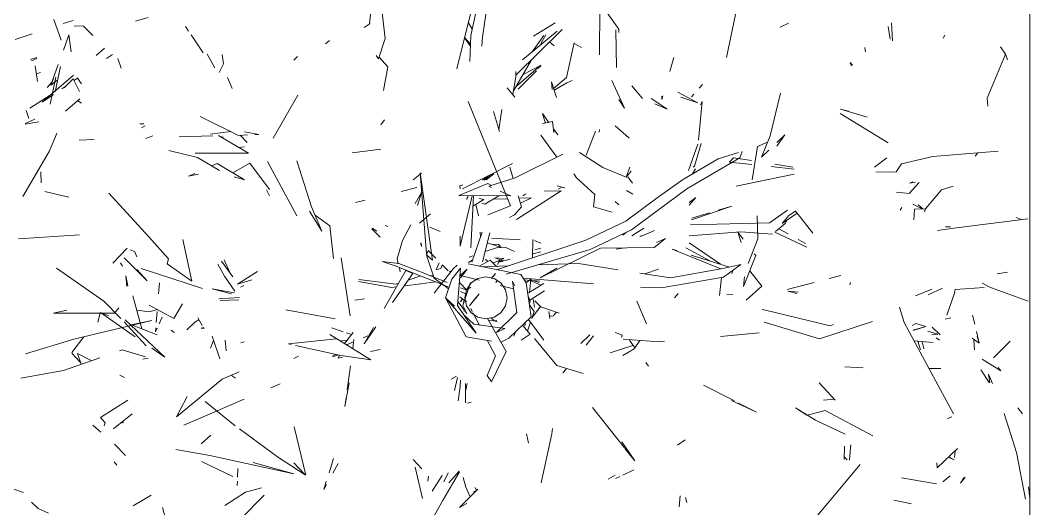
# Model space of a CAD drawing. Header units: millimetres. Extents: x -67152 to -48359, y -6192 to 21191.
# Drawn here: x -65037.5 to -64803.6, y 1510.4 to 1623.6 of the extents above; entities that cross this region are included whole.
import ezdxf

# ---------------------------------------------------------------- set-up
doc = ezdxf.new("R2010")
doc.units = ezdxf.units.MM
for name, color, linetype, lineweight in [('G-IMPT', 8, 'Continuous', 9), ('I-FURN', 30, 'Continuous', 9), ('L-PLNT', 71, 'Continuous', 9)]:
    doc.layers.add(name, color=color, linetype=linetype, lineweight=lineweight)

# ---------------------------------------------------------------- blocks, each defined once
blk = doc.blocks.new('PM_001 - PM_001-3564975-Nivel 1 Oficinas')
at = {"layer": 'I-FURN'}
blk.add_line((1578.57, -1900), (1578.57, 400), dxfattribs=at)
blk = doc.blocks.new('JARDIN VERTICAL_02 - JARDIN VERTICAL_02-3564986-Nivel 1 Oficinas')
at = {"layer": 'G-IMPT'}
for p, q in [((-287.35, 73.01), (-289.42, 89.5)), ((-270.37, 89.58), (-273.51, 80.88)), ((-235.29, 86.87), (-224.48, 88.97)), ((-227.32, 89.7), (-224.71, 89.98)), ((-289.76, 86.83), (-289.23, 87.98)), ((-244.19, 88.28), (-245.61, 87.18)), ((-244.3, 84.04), (-235.29, 86.87)), ((-327.61, 84.36), (-329.29, 83.16)), ((-327.61, 84.36), (-326.23, 84.84)), ((-327.61, 84.36), (-317.37, 80.09)), ((-276.66, 82.4), (-277.05, 84.79)), ((-257.19, 81.59), (-261.06, 85.47)), ((-303.84, 67.5), (-305.07, 82.66)), ((-256.92, 78.93), (-254.18, 83.27)), ((-254.97, 82.64), (-254.18, 83.27)), ((-315.55, 80.22), (-317.37, 80.09)), ((-274.51, 78.98), (-273.51, 80.88)), ((-251.47, 80.53), (-254.4, 78.63)), ((-251.25, 81.31), (-253.38, 80.38)), ((-251.42, 80.71), (-253.38, 80.38)), ((-303.96, 77.29), (-304.68, 77.95)), ((-273.52, 79.38), (-273.02, 72.71)), ((-267.09, 76.73), (-265.02, 77.22)), ((-263.32, 77.62), (-260.63, 78.26)), ((-262.14, 77.8), (-260.63, 78.26)), ((-260.63, 78.26), (-261.73, 76.61)), ((-261.29, 77.02), (-259.02, 77.19)), ((-229.55, 75.02), (-228.17, 73.95)), ((-287.35, 73.01), (-286.73, 68.59)), ((-272.42, 72.51), (-273.02, 72.71)), ((-267.06, 70.75), (-272.43, 72.64)), ((-231.68, 68.49), (-236.18, 73.2)), ((-234.12, 72.57), (-235.66, 72.65)), ((-229.44, 74.76), (-228.17, 73.95)), ((-331.25, 69.91), (-332.01, 70.33)), ((-296.12, 69.53), (-296.99, 72.21)), ((-287.55, 70.41), (-287.57, 71.63)), ((-266.51, 71.68), (-266.13, 70.39)), ((-258.52, 64.58), (-244.26, 72.28)), ((-243.14, 70.9), (-243.5, 71.91)), ((-234.16, 71.4), (-233.55, 72.43)), ((-234.04, 71.39), (-233.69, 72.12)), ((-228.47, 69.83), (-229.89, 71.54)), ((-296.12, 69.53), (-291.73, 65.83)), ((-273.37, 69.74), (-271.83, 66.45)), ((-264.31, 67.33), (-262.51, 69.25)), ((-263.39, 66.36), (-262.72, 68.64)), ((-262.72, 68.64), (-262.54, 67.32)), ((-261.29, 69.02), (-261.8, 68.32)), ((-254.75, 66.61), (-254.75, 69.36)), ((-232.9, 68.47), (-231.68, 68.49)), ((-228.03, 68.36), (-229.39, 60.29)), ((-303.84, 67.5), (-302.19, 60.25)), ((-291.04, 65.56), (-291.73, 65.83)), ((-291.73, 65.83), (-291.64, 63.23)), ((-271.59, 63.48), (-273.11, 67.29)), ((-265.17, 63.57), (-264.5, 65.86)), ((-263.56, 62.94), (-264.5, 65.86)), ((-264.5, 65.86), (-263.61, 62.93)), ((-261.13, 63.16), (-260.78, 67.56)), ((-297.94, 63.5), (-297.7, 62.14)), ((-297.85, 64.31), (-295.3, 62.04)), ((-292.82, 62.85), (-291.7, 65.01)), ((-292.68, 64.12), (-291.71, 65.17)), ((-289.16, 63.09), (-291.64, 63.23)), ((-258.52, 64.58), (-265.38, 60.86)), ((-265.17, 63.57), (-264.73, 62.73)), ((-261.06, 64.07), (-259.09, 64.64)), ((-260.98, 65.06), (-259.31, 65.41)), ((-298.01, 62.86), (-297.7, 62.14)), ((-295.56, 59.06), (-295.3, 62.04)), ((-265.38, 60.86), (-268.95, 59.76)), ((-223.36, 62.56), (-224.25, 58.51)), ((-302.19, 60.25), (-300.33, 59)), ((-300.22, 54.3), (-300.33, 59)), ((-291.43, 59.94), (-292.07, 60.36)), ((-334.85, 57.92), (-330.7, 58.2)), ((-333.98, 57.19), (-331.08, 57.6)), ((-313.81, 46.01), (-307, 57.13)), ((-303.53, 56.86), (-301.4, 53.96)), ((-328.14, 51.9), (-329.11, 51.79)), ((-314.82, 46.1), (-313.01, 52.31)), ((-261.57, 41.22), (-265.6, 53.53)), ((-239.12, 53.64), (-245, 42.56)), ((-254.89, 51.4), (-255.15, 47.1)), ((-220.56, 40.71), (-232.45, 50.71)), ((-325.64, 48.39), (-325.04, 48.89)), ((-324.84, 48.66), (-325.55, 48.32)), ((-314.82, 46.1), (-314.38, 47.95)), ((-274.66, 48.45), (-274.12, 48.28)), ((-242.77, 40.3), (-239.49, 47.19)), ((-236.36, 48.41), (-237.02, 48.49)), ((-236.72, 47.04), (-233.65, 46.94)), ((-233.51, 48.19), (-236.36, 48.41)), ((-234.26, 46.96), (-233.57, 47.65)), ((-276.28, 46.21), (-275.56, 43.47)), ((-264.58, 43.72), (-264.89, 44.48)), ((-247.38, 44.88), (-251.42, 41.2)), ((-247.4, 42.18), (-247.6, 44.68)), ((-264.58, 43.72), (-268.26, 28.71)), ((-243.93, 38.4), (-245, 42.56)), ((-274.65, 39.98), (-273.02, 33.74)), ((-265.44, 28.46), (-261.57, 41.22)), ((-245.6, 35.67), (-242.77, 40.3)), ((-289.62, 36.93), (-286.13, 39.73)), ((-282.83, 38.28), (-286.32, 30.92)), ((-283.7, 38.03), (-284.65, 36.32)), ((-245.6, 35.66), (-243.91, 38.34)), ((-301.51, 30.08), (-300.95, 35.4)), ((-299.75, 35.41), (-296.98, 21.96)), ((-299.75, 35.4), (-298.55, 29.38)), ((-289.62, 36.93), (-291.17, 35.68)), ((-291.17, 35.66), (-290.16, 34.11)), ((-290.73, 36.04), (-288.32, 32.62)), ((-272.45, 36.28), (-272.65, 33.92)), ((-272.65, 33.92), (-272.13, 36.01)), ((-334.74, 34.05), (-333.8, 32.14)), ((-307.12, 31.39), (-308.85, 33.23)), ((-308.85, 33.23), (-306.23, 31.33)), ((-302.07, 30.88), (-301.4, 35.06)), ((-288.5, 29.63), (-291.44, 33.82)), ((-288.32, 32.62), (-290.16, 34.11)), ((-288.31, 33.26), (-289.05, 33.66)), ((-288.31, 33.26), (-286.45, 31.08)), ((-285.95, 33.97), (-287.12, 31.86)), ((-308.64, 29.82), (-318.51, 32.22)), ((-303.74, 27.82), (-308.64, 29.82)), ((-307.15, 29.21), (-306.17, 26.91)), ((-303.74, 27.82), (-305.32, 29.5)), ((-296.98, 21.96), (-298.55, 29.38)), ((-288.5, 29.63), (-288.04, 11.35)), ((-286.39, 23.05), (-285.85, 30.37)), ((-268.26, 28.71), (-268.4, 27.98)), ((-298.42, 25.66), (-306.17, 26.91)), ((-290.13, 26.84), (-284.81, 26.97)), ((-279.08, 24.75), (-284.81, 26.97)), ((-280.89, 26.48), (-281.34, 26.14)), ((-280.89, 26.48), (-273.77, 23.66)), ((-277.39, 25.1), (-273.83, 27.86)), ((-270.53, 24.27), (-273.83, 27.86)), ((-262.18, 18.28), (-263.02, 27.27)), ((-244.58, 26.68), (-247.34, 20.89)), ((-244.58, 26.68), (-246.71, 22.51)), ((-303.59, 21.35), (-302.93, 25.5)), ((-302.53, 20.41), (-301.99, 25.54)), ((-284.7, 23.58), (-286.43, 22.27)), ((-273.77, 23.66), (-275.97, 23.91)), ((-326.81, 19.7), (-340.07, 22.49)), ((-303.55, 22.77), (-305.04, 23.36)), ((-303.33, 17.81), (-304.78, 22.51)), ((-302.53, 20.41), (-303.59, 21.35)), ((-296.37, 10.51), (-303.55, 22.77)), ((-286.39, 23.05), (-285.44, 11.06)), ((-283.92, 23.12), (-286.33, 22.31)), ((-277.9, 18.89), (-278.84, 23.05)), ((-278.84, 23.05), (-276.96, 20.5)), ((-276.78, 20.96), (-277.47, 21.19)), ((-271.81, 19.8), (-271.91, 21.14)), ((-247.2, 21.56), (-250.86, 14.4)), ((-292.38, 20.97), (-289.15, 11.57)), ((-292.38, 20.97), (-291.41, 17.74)), ((-281.02, 11.55), (-278.24, 20.4)), ((-275.76, 6.7), (-277.9, 18.89)), ((-275.87, 19), (-276.96, 20.5)), ((-275.87, 19), (-273.44, 4.58)), ((-298.46, 9.53), (-303.33, 17.81)), ((-283.89, 11.06), (-278.89, 18.33)), ((-282.42, 7.11), (-277.82, 18.4)), ((-271.68, 18.08), (-275.82, 18.54)), ((-319.68, 13.35), (-320.55, 14.11)), ((-307.63, 13.18), (-316.63, 14.04)), ((-315.85, 13.69), (-316.63, 14.04)), ((-290.81, 15.73), (-289.59, 11.66)), ((-282.67, 10.3), (-279.63, 15.99)), ((-318.79, 8.39), (-316.32, 13.07)), ((-317.69, 11.63), (-318.29, 12.15)), ((-316.31, 13.05), (-317.61, 9.1)), ((-306.89, 13.8), (-301.63, 12.31)), ((-306.73, 13.06), (-300.63, 10.91)), ((-301.4, 11.98), (-301.63, 12.31)), ((-299.81, 11.82), (-301.04, 12.49)), ((-293.22, 11.06), (-294.38, 12.6)), ((-294.38, 12.6), (-292.55, 11.06)), ((-294.32, 3.62), (-298.46, 9.53)), ((-296.37, 10.51), (-286.88, -2.3)), ((-236.93, 8.36), (-238.2, 10.12)), ((-223.71, 10.49), (-224.85, 10.2)), ((-326.82, 7.47), (-323.56, 6.55)), ((-282.42, 7.11), (-282.08, 8.16)), ((-271.08, 7.63), (-272.14, 8.52)), ((-222.67, 8.7), (-225.19, 8.97)), ((-317.91, 4.95), (-317.04, 4.71)), ((-317.85, 4.72), (-317.04, 4.71)), ((-317.3, 2.28), (-314.9, 5.91)), ((-316.05, 3.07), (-314.84, 5.92)), ((-283.94, 3.48), (-284.89, 5.57)), ((-282.74, 2.97), (-284.89, 5.57)), ((-276.85, -0.39), (-275.76, 6.7)), ((-261.03, 5.34), (-260.93, 4.13)), ((-288.87, -3.63), (-294.32, 3.62)), ((-285.43, -0.02), (-286.73, 3.02)), ((-282.59, -9.51), (-282.74, 2.97)), ((-277.72, 3.95), (-276.67, 0.77)), ((-273.58, -0.21), (-273.44, 4.58)), ((-260.93, 4.13), (-261.49, -4.23)), ((-320.26, -2.21), (-317.27, 0.22)), ((-287.25, 0.58), (-285.49, -2.22)), ((-265.05, 1.16), (-270.33, -1.07)), ((-256.13, 0.98), (-255.28, 1.61)), ((-297.66, -2.05), (-299.16, -3.15)), ((-295.17, -2.01), (-295.96, -3.44)), ((-286.88, -2.3), (-282.29, -11.88)), ((-285.39, -0.39), (-285.43, -0.02)), ((-261.29, -2.81), (-259.51, -1.5)), ((-259.25, -1.67), (-261.18, -0.39)), ((-258.36, -7.22), (-260.06, -2)), ((-257.74, -4.29), (-259.25, -1.67)), ((-233.33, -1.57), (-237.74, -4.54)), ((-236.19, -3.83), (-233.33, -1.57)), ((-231.21, -1.79), (-230.02, -4.29)), ((-315.05, -3.93), (-321.46, -6.88)), ((-315.05, -3.93), (-317.06, -5.23)), ((-308.77, -3.65), (-310.98, -6.12)), ((-308.77, -3.65), (-308.08, -2.85)), ((-299.05, -3.58), (-301.4, -2.66)), ((-301.3, -8.98), (-299.05, -3.58)), ((-299.05, -3.58), (-300.44, -2.39)), ((-288.87, -3.63), (-284.45, -12.89)), ((-285.65, -4.3), (-286.28, -3.56)), ((-282.66, -3.64), (-282.55, -4.92)), ((-263.07, -6.12), (-262.48, -4.42)), ((-261.91, -4.51), (-262.53, -4.55)), ((-245.67, -11.33), (-236.35, -3.96)), ((-333.41, -5.23), (-338.81, -9.07)), ((-332.57, -5.28), (-333.41, -5.23)), ((-324.51, -5.79), (-333.19, -5.94)), ((-293.46, -6.12), (-292.67, -5.22)), ((-290.96, -6.8), (-292.16, -11.14)), ((-282.55, -4.92), (-282.35, -5.85)), ((-279.03, -14.61), (-277.61, -5.39)), ((-230.03, -6.12), (-229.1, -7.75)), ((-229.69, -4.99), (-229.22, -5.98)), ((-304.78, -14.38), (-301.3, -8.98)), ((-327.41, -9.76), (-338.36, -9.64)), ((-309.5, -9.77), (-310.1, -9.7)), ((-304.19, -12.8), (-309.74, -10.68)), ((-295.03, -10.82), (-298.88, -15.08)), ((-295.03, -10.82), (-292.16, -11.14)), ((-282.59, -9.51), (-275.74, -23.44)), ((-274.34, -11.1), (-275.67, -27.41)), ((-260.17, -12.83), (-262.27, -11.09)), ((-329.15, -13.92), (-330.09, -15.63)), ((-284.45, -12.89), (-277.63, -33.57)), ((-276.61, -31.33), (-282.29, -11.88)), ((-260.55, -14.02), (-262.5, -12)), ((-253.55, -13.51), (-255.39, -19.59)), ((-330.19, -15.61), (-322.17, -17.35)), ((-298.88, -15.08), (-299.81, -15.69)), ((-279.03, -14.61), (-278.73, -24.06)), ((-322.71, -29.09), (-333.3, -18.34)), ((-322.17, -17.35), (-319.65, -20.36)), ((-298.93, -29.24), (-304.37, -18.22)), ((-296.29, -19.27), (-296.79, -18.46)), ((-253.69, -18.21), (-254.6, -17.45)), ((-331.72, -25.02), (-334.81, -20.03)), ((-326.25, -27.58), (-332.92, -19.5)), ((-321.2, -20.88), (-317.55, -19.66)), ((-321.2, -20.88), (-319.37, -20.69)), ((-309.41, -20.32), (-311.94, -20.63)), ((-311.48, -22.94), (-311.94, -20.63)), ((-310.29, -20.42), (-308.87, -19.4)), ((-303.69, -19.61), (-308.79, -23.3)), ((-275.74, -23.44), (-277.98, -19.6)), ((-269.01, -23.28), (-267.56, -19.1)), ((-267.76, -19.68), (-266.97, -20.43)), ((-267.04, -21.36), (-266.79, -20.61)), ((-261.67, -24.75), (-255.39, -19.59)), ((-239.55, -20.76), (-240.84, -20.58)), ((-239.55, -20.76), (-228.22, -23.26)), ((-332.05, -22.14), (-330.04, -23.3)), ((-331.89, -22.63), (-328.14, -25.29)), ((-313.79, -22.95), (-311.77, -21.49)), ((-313.72, -22.96), (-311.62, -22.22)), ((-283.78, -23.3), (-284.36, -24.78)), ((-282.64, -23.3), (-282.23, -24.73)), ((-281.78, -23.3), (-281.34, -25.1)), ((-274.08, -23.3), (-275.12, -25.69)), ((-274.44, -22.6), (-272.26, -26.16)), ((-272.74, -22.44), (-270.58, -25.88)), ((-269.01, -23.28), (-270.41, -24.73)), ((-266.54, -25.31), (-269.13, -23.36)), ((-267.97, -24.21), (-269.13, -23.36)), ((-267.97, -21.49), (-266.3, -21.26)), ((-261.29, -22.63), (-266.11, -26.16)), ((-326.27, -25.47), (-318.91, -29.71)), ((-284.63, -25.15), (-280.37, -25.26)), ((-275.52, -25.55), (-274.66, -26.6)), ((-272.37, -25.98), (-275.43, -25.66)), ((-274.97, -23.53), (-275.22, -25.68)), ((-274.66, -23.68), (-275, -24.73)), ((-266.67, -25.57), (-274.58, -26.69)), ((-270.76, -25.09), (-268.97, -24.81)), ((-269.45, -25.96), (-267.94, -24.85)), ((-266.3, -25.39), (-267.94, -24.85)), ((-266.67, -25.57), (-261.73, -30.72)), ((-263.36, -26.37), (-265.45, -25.68)), ((-292.2, -27.83), (-294.71, -28.56)), ((-292.2, -27.83), (-290.32, -29.44)), ((-276.5, -27.95), (-278.96, -40.16)), ((-274.58, -26.69), (-276.5, -27.95)), ((-275.14, -25.76), (-275.26, -27.13)), ((-270.33, -25.77), (-271.32, -26.19)), ((-270.33, -25.77), (-269.65, -25.99)), ((-264.63, -27.05), (-265.45, -26.85)), ((-264.73, -27.5), (-262.65, -25.79)), ((-264.73, -27.5), (-264.61, -27.59)), ((-261.29, -27.89), (-262.65, -25.79)), ((-237.44, -26.21), (-239.57, -26.63)), ((-323.56, -29.09), (-322.71, -29.09)), ((-318.25, -29.83), (-322.79, -29)), ((-317.64, -29.32), (-319.76, -31.1)), ((-292.45, -30.35), (-316.63, -40.16)), ((-302.26, -29.92), (-296.38, -41.45)), ((-298.77, -29.73), (-301.4, -30.5)), ((-296.95, -35.35), (-298.93, -29.24)), ((-295.81, -32.77), (-294.71, -30.27)), ((-294.71, -30.27), (-294.71, -30.28)), ((-292.45, -30.35), (-290.33, -35.58)), ((-290.32, -29.44), (-289.7, -30.56)), ((-284.56, -28.07), (-284.96, -34.75)), ((-282.77, -31.39), (-281.81, -29.4)), ((-274.95, -29.9), (-267.67, -28.85)), ((-274.95, -29.9), (-273.92, -29.35)), ((-273.16, -29.64), (-273.95, -32.76)), ((-263.09, -33.58), (-267.67, -28.85)), ((-262.96, -29.28), (-262.25, -29.59)), ((-310.08, -33.02), (-314.77, -32.33)), ((-294.71, -30.45), (-294.85, -42.3)), ((-282.75, -32.49), (-283.88, -35.7)), ((-283.01, -32.67), (-283.47, -33.15)), ((-282.77, -31.39), (-282.73, -33.6)), ((-280.25, -31.89), (-280.35, -33.98)), ((-279.68, -31.95), (-280.35, -33.98)), ((-279.17, -34.43), (-280.21, -31.89)), ((-280.04, -30.45), (-279.41, -33.04)), ((-279.63, -32.14), (-279.61, -33.32)), ((-278.51, -30.88), (-278.32, -37)), ((-275.62, -34.16), (-274.56, -32.58)), ((-274.56, -32.58), (-272.98, -31.52)), ((-272.98, -31.52), (-271.11, -31.14)), ((-271.11, -31.14), (-269.24, -31.52)), ((-269.24, -31.52), (-267.65, -32.58)), ((-267.65, -32.58), (-266.59, -34.16)), ((-266.3, -35.66), (-258.7, -31.32)), ((-264.99, -38.85), (-263.99, -31.65)), ((-263.09, -33.58), (-263.99, -31.65)), ((-260.85, -32.55), (-261.73, -30.72)), ((-258.7, -31.32), (-251.62, -34.73)), ((-309.63, -32.89), (-314.32, -34.25)), ((-299.86, -34.21), (-299.38, -35.56)), ((-299.86, -34.21), (-298.4, -36.42)), ((-299.86, -34.21), (-298.45, -36.02)), ((-297.16, -34.75), (-297.64, -35.62)), ((-296.95, -35.35), (-296.68, -34.75)), ((-292.78, -36.27), (-294.71, -33.05)), ((-283.56, -34.75), (-283.47, -33.15)), ((-281.83, -36.18), (-282.73, -33.6)), ((-278.43, -33.68), (-279.82, -35.07)), ((-279.82, -35.07), (-278.44, -37.58)), ((-279.41, -33.04), (-278.86, -33.32)), ((-278.26, -33.32), (-278.69, -33.89)), ((-275.67, -34.75), (-276.76, -33.8)), ((-275.59, -34.75), (-276.76, -33.8)), ((-276, -36.03), (-275.62, -34.16)), ((-274.66, -33.74), (-275.23, -33.36)), ((-266.59, -34.16), (-266.22, -36.03)), ((-266.4, -34.75), (-265.77, -34.1)), ((-265.81, -35.38), (-265.84, -33.49)), ((-265.77, -34.1), (-265.56, -33.43)), ((-262.1, -40.59), (-261.05, -34.75)), ((-261.29, -35.73), (-257.67, -33.85)), ((-257.67, -33.85), (-253.09, -35.75)), ((-251.62, -34.73), (-253.09, -35.75)), ((-331.54, -36.85), (-337.85, -35.88)), ((-329.41, -37), (-331.54, -36.85)), ((-298.35, -36.82), (-299.57, -35.18)), ((-294.85, -42.3), (-297.64, -35.62)), ((-293.91, -36.51), (-294.1, -37.61)), ((-293.91, -36.51), (-292.32, -39.05)), ((-292.78, -36.27), (-293.04, -36.98)), ((-286.36, -36.94), (-279.39, -39.33)), ((-286.36, -37.41), (-285.24, -37.32)), ((-286.2, -35.11), (-279.48, -36.82)), ((-279.93, -35.99), (-279.94, -36.18)), ((-279.67, -35.7), (-279.93, -35.99)), ((-276, -36.03), (-275.62, -37.9)), ((-266.22, -36.03), (-266.59, -37.9)), ((-331.92, -39.57), (-340.05, -37.78)), ((-324.21, -42.75), (-338.15, -39.33)), ((-333.34, -39.26), (-334.83, -40.04)), ((-331.92, -39.57), (-325.87, -39.8)), ((-329.89, -39.65), (-331.46, -40.97)), ((-329.49, -39.66), (-331.37, -40.99)), ((-294.71, -38.92), (-282.68, -39.56)), ((-283.1, -41.99), (-294.71, -39.25)), ((-290.15, -37.78), (-292.75, -38.35)), ((-280.51, -39.91), (-280.82, -39.04)), ((-279.27, -40.11), (-279.88, -39.04)), ((-275.19, -37.61), (-276.3, -41.94)), ((-274.56, -39.49), (-275.62, -37.9)), ((-274.64, -39.58), (-269.31, -41.38)), ((-272.98, -40.55), (-274.56, -39.49)), ((-273.58, -39.55), (-272.95, -40.47)), ((-269.25, -39.87), (-272.04, -37.61)), ((-269.25, -39.87), (-271.32, -38.24)), ((-262.94, -38.29), (-271.1, -45.37)), ((-262.94, -38.29), (-269.35, -42.62)), ((-267.65, -39.49), (-269.24, -40.55)), ((-268.61, -39.54), (-267.97, -39.21)), ((-267.66, -39.04), (-264.91, -37.61)), ((-266.59, -37.9), (-267.65, -39.49)), ((-267.09, -41.1), (-264.99, -38.85)), ((-246.67, -40.33), (-246.94, -39.43)), ((-227.21, -40.66), (-225.02, -39.66)), ((-227.15, -38.53), (-226.46, -38.23)), ((-226.8, -37.89), (-222.5, -42.15)), ((-226.5, -37.98), (-226.14, -38.88)), ((-297.31, -41.38), (-297.05, -42.1)), ((-296.37, -42.01), (-297.05, -42.1)), ((-294.71, -40.16), (-293.86, -40.47)), ((-294.71, -40.19), (-294.06, -40.47)), ((-283.1, -41.99), (-285.4, -42.04)), ((-269.35, -42.62), (-277.97, -41.95)), ((-277.97, -41.95), (-275.43, -43.97)), ((-276.33, -41.91), (-277.72, -40.35)), ((-275.75, -41.91), (-277.72, -40.35)), ((-276.3, -41.94), (-276.33, -41.91)), ((-272.91, -40.47), (-274.66, -42.17)), ((-273.35, -41.67), (-273.44, -41.91)), ((-273.35, -41.67), (-272.92, -40.47)), ((-271.11, -40.92), (-272.98, -40.55)), ((-272.14, -40.9), (-272.54, -41.91)), ((-272.14, -40.9), (-271.97, -40.47)), ((-271.32, -42.11), (-270.48, -40.97)), ((-269.24, -40.55), (-271.11, -40.92)), ((-262.1, -40.59), (-271.1, -45.37)), ((-270.93, -41.58), (-270.16, -41.91)), ((-270.87, -41.5), (-270.16, -41.91)), ((-270.56, -41.07), (-269.31, -41.38)), ((-270.56, -41.07), (-269.31, -41.38)), ((-270.48, -40.97), (-270.28, -40.47)), ((-270.27, -42.55), (-268.3, -41.09)), ((-269.31, -41.38), (-267.51, -40.47)), ((-267.97, -41.11), (-268.69, -41.07)), ((-267.97, -40.85), (-267.47, -40.47)), ((-250.58, -42.03), (-252.03, -41.95)), ((-251.26, -40.41), (-249.46, -40.79)), ((-246.79, -40.79), (-251.26, -40.79)), ((-247.27, -42.5), (-250.58, -42.03)), ((-229.46, -41.29), (-227.21, -40.66)), ((-223.47, -40.47), (-222.5, -42.15)), ((-277.93, -43.55), (-278.67, -42.69)), ((-273.91, -46.7), (-277.93, -43.55)), ((-277.48, -43.9), (-277.11, -44.56)), ((-271.1, -45.37), (-275.43, -43.97)), ((-271.1, -45.37), (-269.19, -43.34)), ((-269.65, -42.53), (-270.26, -42.55)), ((-252.93, -42.88), (-252.29, -44.08)), ((-249.65, -43.34), (-252.67, -42.59)), ((-228.25, -44.63), (-230.9, -42.27)), ((-224.29, -45.93), (-230.75, -42.14)), ((-287.46, -49.07), (-286.5, -46.66)), ((-277.33, -44.77), (-278.76, -46.16)), ((-278.65, -46.2), (-277.88, -46.49)), ((-277.88, -46.49), (-277.63, -47.6)), ((-274.66, -45.01), (-276.71, -50.23)), ((-273.68, -44.77), (-276.16, -51.02)), ((-275.69, -48.07), (-273.27, -44.77)), ((-273.91, -46.7), (-272.16, -48.04)), ((-228.43, -45.77), (-230.55, -44.81)), ((-226.33, -48.48), (-229.91, -46.2)), ((-224.29, -45.93), (-214.91, -51.26)), ((-279.81, -48.44), (-300.06, -51.24)), ((-288.4, -51.43), (-290.55, -48.92)), ((-281.34, -48.67), (-282.11, -49.42)), ((-280.27, -47.63), (-281.32, -48.65)), ((-279.81, -48.44), (-281.03, -49.77)), ((-275.69, -48.07), (-280.99, -49.79)), ((-279.23, -46.91), (-277.63, -47.6)), ((-276.26, -48.19), (-276.24, -49.03)), ((-274.35, -51.1), (-274.83, -47.68)), ((-281.34, -49.79), (-300.07, -51.29)), ((-282.11, -49.42), (-280.99, -49.79)), ((-276.71, -50.23), (-279.04, -56.19)), ((-276.16, -51.02), (-278.54, -57.05)), ((-276.18, -51.12), (-275.24, -54.02)), ((-274.35, -51.1), (-273.88, -54.79)), ((-233.63, -52.9), (-231.46, -50.9)), ((-224.58, -50.75), (-231.89, -52.46)), ((-228.62, -49.5), (-229.77, -49.34)), ((-296.64, -52.07), (-295.77, -55.66)), ((-276.74, -52.98), (-277.45, -54.57)), ((-270, -57.66), (-276.74, -52.98)), ((-268.66, -59.59), (-277.45, -54.57)), ((-279.04, -56.19), (-279.52, -60.11)), ((-278.54, -57.05), (-279.52, -60.11)), ((-274.3, -56.93), (-275.35, -65.5)), ((-273.49, -57.84), (-274.89, -65.58)), ((-274.52, -56.24), (-274.3, -56.93)), ((-273.63, -56.75), (-273.49, -57.84)), ((-331.22, -59.36), (-341.89, -60.61)), ((-326.46, -60.9), (-331.22, -59.36)), ((-324.66, -58.74), (-326.92, -60.75)), ((-324.66, -58.74), (-319.17, -59.76)), ((-311.21, -60.37), (-312.38, -59.55)), ((-304.71, -67), (-305.55, -60.42)), ((-287.89, -59.39), (-287.61, -58.8)), ((-285.17, -60.53), (-287.13, -62.49)), ((-258.68, -62.76), (-259.14, -60.53)), ((-326.46, -60.9), (-327.26, -61.5)), ((-286.59, -61.34), (-287.23, -62.41)), ((-260.43, -64.28), (-264.37, -61.55)), ((-260.43, -64.28), (-264.24, -62.11)), ((-262.63, -72.17), (-256.75, -62.68)), ((-257.73, -69.66), (-256.75, -62.68)), ((-293.74, -63.99), (-293.19, -66.24)), ((-270.91, -64.19), (-270.56, -66.39)), ((-262.32, -63.38), (-261.87, -64.46)), ((-266.97, -67.49), (-280.35, -69.56)), ((-260.54, -68.8), (-263.08, -66.79)), ((-262.98, -68.38), (-262.66, -67.41)), ((-261.43, -66.62), (-259.36, -66.9)), ((-260.94, -66.69), (-260.25, -68.33)), ((-255.31, -67.45), (-249.8, -68.19)), ((-245.96, -68.7), (-251.4, -67.7)), ((-264.14, -71.85), (-263.22, -69.11)), ((-261.21, -68.41), (-261.12, -69.55)), ((-260.06, -80.18), (-257.73, -69.66)), ((-257.13, -70.27), (-257.81, -69.99)), ((-257.13, -70.27), (-257.33, -69.27)), ((-247.92, -68.44), (-245.96, -68.7)), ((-290.3, -75.64), (-287.76, -72.22)), ((-280.24, -71.33), (-287.76, -72.22)), ((-268.33, -82.4), (-266.25, -70.96)), ((-260.41, -81.77), (-261.62, -70.65)), ((-257.7, -71.48), (-257.98, -70.79)), ((-257.45, -71.61), (-257.86, -70.21)), ((-230.53, -72.39), (-233.85, -71.33)), ((-230.46, -71.51), (-232.68, -70.27)), ((-292.18, -76.45), (-286.58, -74.05)), ((-291.22, -76.88), (-286.58, -74.05)), ((-226.65, -73.63), (-228.55, -73.02)), ((-226.65, -73.63), (-227.86, -72.96)), ((-292.18, -76.45), (-302.86, -79.84)), ((-257.08, -80.56), (-257.58, -79.5)), ((-229.98, -77.76), (-241.23, -80.45)), ((-234.29, -84.37), (-230.1, -77.9)), ((-232.88, -80.56), (-230.1, -77.9)), ((-308.08, -85.34), (-318.1, -79.66)), ((-302.69, -86.62), (-290.15, -79.87)), ((-260.41, -81.77), (-260.28, -81.15)), ((-230.33, -80.56), (-234.53, -100.01)), ((-230.33, -80.56), (-232.91, -89.95)), ((-250.26, -85.86), (-251.18, -83.69)), ((-296.21, -86.22), (-302.29, -90.75)), ((-294.71, -86.15), (-296.1, -86.88)), ((-234.29, -84.37), (-240.74, -93.1)), ((-308.98, -88.65), (-309.55, -91.98)), ((-308.98, -88.65), (-308.93, -89.58)), ((-226.03, -91.74), (-227.09, -88.01)), ((-219.84, -92.94), (-225.34, -87.41)), ((-308.72, -98.01), (-304.65, -91.05)), ((-304.66, -103.4), (-304.65, -91.05)), ((-300.08, -94.66), (-302.29, -90.75)), ((-274.28, -93.58), (-277.21, -88.94)), ((-275.25, -90.26), (-274.28, -93.58)), ((-313.12, -102.24), (-308.76, -93.36)), ((-308.85, -91.32), (-308.76, -93.36)), ((-305.94, -93.26), (-306.13, -92.01)), ((-302.22, -98.28), (-298.48, -91.97)), ((-298.48, -91.97), (-299.18, -94.4)), ((-273.58, -92.91), (-273.98, -92.15)), ((-271.15, -93.16), (-270.9, -97.9)), ((-270.68, -93.32), (-270.47, -97.64)), ((-260.89, -92.08), (-260.67, -92.81)), ((-253.98, -93.2), (-252.22, -97.14)), ((-246.41, -94.89), (-247.61, -92.06)), ((-229.58, -93.6), (-231.59, -93.54)), ((-222.96, -96.52), (-226.03, -91.74)), ((-319.63, -94.83), (-322.15, -95.9)), ((-309.02, -99.91), (-309.63, -95.14)), ((-279.9, -96.67), (-276.94, -95.37)), ((-279.63, -97.3), (-275.98, -94.67)), ((-276.11, -96.65), (-272.68, -94.19)), ((-272.29, -94.26), (-273.2, -99.47)), ((-273.2, -99.47), (-272, -95.01)), ((-253.09, -95.01), (-252.48, -94.09)), ((-241.48, -94.11), (-247.06, -101.09)), ((-246.41, -94.89), (-241.6, -106.04)), ((-229.72, -94.7), (-233.14, -101.97)), ((-227.64, -93.67), (-228.58, -93.64)), ((-327.51, -97.17), (-325.35, -96.88)), ((-325.35, -96.88), (-323.31, -97.85)), ((-308.49, -97.62), (-308.37, -96.91)), ((-300.62, -97.75), (-303.61, -102.85)), ((-276.11, -96.65), (-278.91, -98.13)), ((-262.22, -99.51), (-256.97, -97.66)), ((-258.83, -96.22), (-261.29, -96.47)), ((-252.22, -97.14), (-243.54, -107.77)), ((-327.58, -100.65), (-324.45, -98.87)), ((-308.4, -107.13), (-308.67, -99.31)), ((-302.22, -98.28), (-301.67, -99.54)), ((-259.41, -99.85), (-261.29, -99.19)), ((-239.31, -99.75), (-237.27, -102.01)), ((-234.53, -100.01), (-235.94, -107.87)), ((-332.07, -104.37), (-327.85, -101.56)), ((-303.61, -102.85), (-305.25, -109.51)), ((-299.74, -102.64), (-299.33, -104.93)), ((-273.26, -101.75), (-277.88, -115.94)), ((-266.47, -102.82), (-264.72, -101.8)), ((-265.45, -103.47), (-265.98, -102.53)), ((-264.07, -102.05), (-264.24, -101.39)), ((-263.98, -102), (-264.1, -101.28)), ((-333.99, -105.65), (-332.89, -104.92)), ((-299.96, -103.47), (-299.33, -104.93)), ((-274.94, -104.2), (-284.61, -106.28)), ((-274.94, -104.2), (-278.97, -109.86)), ((-265.45, -103.47), (-263.71, -105.32)), ((-243.54, -107.77), (-248.21, -105.26)), ((-269.72, -106.36), (-266.28, -108.38)), ((-280.14, -109.57), (-285.28, -114.11)), ((-280.14, -109.57), (-278.97, -109.86)), ((-269.43, -114.06), (-266.28, -108.38)), ((-263.06, -108.24), (-263.6, -108.98)), ((-272.06, -111.9), (-274.62, -111.7)), ((-267.88, -114.08), (-268.37, -112.16)), ((-265.4, -112.43), (-267.97, -112.22)), ((-265.1, -111.72), (-266.61, -111.02)), ((-257.34, -110.43), (-266.02, -119.64)), ((-262.5, -112.23), (-265, -118.56)), ((-263.22, -112.6), (-264.09, -112.19)), ((-257.34, -110.43), (-259.43, -113.46)), ((-219.07, -110.03), (-222.55, -111.01)), ((-308.02, -114.92), (-308.65, -113.19)), ((-285.28, -114.11), (-295.34, -123.45)), ((-277.68, -116.9), (-275.07, -114.52)), ((-267.88, -114.08), (-268.25, -116.94)), ((-265.82, -113.45), (-264.95, -117.9)), ((-265.82, -113.45), (-261.54, -131.49)), ((-263.22, -112.6), (-264.14, -112.53)), ((-256.86, -115.56), (-257.13, -114.3)), ((-225.36, -113.61), (-222.93, -117.74)), ((-311.42, -116.26), (-311.41, -115.32)), ((-310.49, -115.84), (-310.98, -114.99)), ((-280.58, -116.89), (-281.75, -117.4)), ((-275.46, -114.92), (-280.34, -119.83)), ((-271.6, -117.83), (-263.9, -115.78)), ((-265.53, -119.85), (-259.99, -114.75)), ((-259.04, -120.36), (-257.43, -114.92)), ((-279.17, -122.5), (-282.6, -119.14)), ((-282.2, -118.41), (-281.75, -117.4)), ((-276.23, -119.48), (-273.85, -119.02)), ((-273.75, -119.28), (-276.23, -119.48)), ((-262.08, -117.28), (-267.7, -125.38)), ((-247.4, -119.04), (-243.36, -125.34)), ((-240.75, -122.33), (-244.25, -117.97)), ((-326.59, -121.31), (-324.36, -120.58)), ((-279.21, -120.69), (-278.46, -120.24)), ((-266.31, -120.63), (-270.31, -124.6)), ((-268.78, -121.1), (-267.58, -122.12)), ((-258.82, -120.98), (-259.04, -120.36)), ((-252.62, -119.82), (-253.15, -120.85)), ((-242.23, -119.95), (-242.07, -120.69)), ((-234.58, -119.52), (-237.17, -122.09)), ((-232.33, -121.56), (-233.06, -122.21)), ((-327.52, -122.56), (-326.57, -123.95)), ((-266.92, -123.41), (-267.7, -125.38)), ((-267.57, -124.93), (-267.58, -122.12)), ((-327.28, -126.37), (-328.96, -124.42)), ((-270.31, -124.6), (-277.97, -135.56)), ((-267.54, -136.24), (-267.57, -125.27)), ((-265.45, -125.94), (-267.57, -125.45)), ((-254.28, -133.95), (-257.23, -125.52)), ((-242.1, -124.3), (-243.38, -125.36)), ((-242.1, -124.3), (-241.44, -124.46)), ((-240, -125.28), (-241.63, -127.14)), ((-334.04, -129.29), (-331.94, -127.13)), ((-307.64, -130.29), (-307.78, -126.8)), ((-256.55, -127.48), (-258.17, -130.65)), ((-334.18, -131.46), (-334.04, -129.29)), ((-322.13, -130.51), (-321.46, -131.5)), ((-322.04, -130.65), (-320.69, -129.75)), ((-321.9, -131.71), (-318.94, -130.24)), ((-314.36, -133.49), (-317.19, -130.1)), ((-316.25, -129.77), (-316.75, -130.63)), ((-285.74, -130.2), (-284.77, -144.36)), ((-262.09, -129.18), (-258.41, -132.02)), ((-256.09, -129.96), (-258.31, -131.96)), ((-258.17, -130.65), (-255.72, -129.84)), ((-334.65, -134), (-335.42, -131.67)), ((-332.07, -132.66), (-328.15, -132.12)), ((-328.5, -133.94), (-332.07, -132.66)), ((-316.48, -138.85), (-322.75, -131.61)), ((-321.9, -131.71), (-319.81, -133.74)), ((-294.42, -132.69), (-295.78, -138.25)), ((-267.54, -136.24), (-268.28, -133.18)), ((-261.54, -131.49), (-258.13, -142.72)), ((-335.65, -136.18), (-330.84, -134.46)), ((-320.41, -136.85), (-325.19, -135.13)), ((-318.87, -135.86), (-324.7, -134.61)), ((-322.25, -135.68), (-316, -136.99)), ((-320.41, -136.85), (-321.45, -135.47)), ((-320.2, -133.36), (-319.56, -134.31)), ((-309.24, -135.45), (-307.73, -136.12)), ((-254.28, -133.95), (-252.51, -143.77)), ((-321.83, -136.26), (-320.41, -136.85)), ((-321.18, -136.57), (-319.82, -137.71)), ((-318.26, -136.22), (-316.48, -138.85)), ((-318.25, -136.81), (-315.04, -141.71)), ((-307.73, -136.12), (-305.03, -137.23)), ((-305.03, -137.23), (-294.6, -143.32)), ((-222.3, -139.76), (-221.17, -137.36)), ((-326.8, -140.11), (-326.32, -141.58)), ((-326.54, -140.06), (-326.02, -141.35)), ((-321.26, -139.97), (-324.88, -140.47)), ((-323.06, -140.22), (-323.3, -139.21)), ((-311.92, -139.64), (-311.39, -142.78)), ((-300.34, -139.15), (-297.77, -139.08)), ((-222.3, -139.76), (-223.72, -141.31)), ((-330.96, -145.14), (-332.27, -141.2)), ((-314.5, -142.6), (-312.66, -141.96)), ((-312.49, -140.55), (-311.52, -142.83)), ((-225.99, -143.19), (-230.63, -156.67))]:
    blk.add_line(p, q, dxfattribs=at)
blk = doc.blocks.new('JARDIN VERTICAL_02 - JARDIN VERTICAL_02-V27-Nivel 1 Oficinas')
at = {"layer": 'G-IMPT'}
for p, q in [((529.08, -17.26), (528.54, -16.02)), ((530.74, -20.23), (529.08, -17.26)), ((552.96, -19.51), (553.39, -17.73)), ((554.17, -22.44), (554.11, -18.6)), ((554.11, -18.6), (560.74, -28.95)), ((520.47, -20.25), (519.6, -21.28)), ((524.97, -23.3), (525.04, -23.39)), ((529.8, -28.94), (525.04, -23.39)), ((525.04, -23.39), (527.1, -27.41)), ((525.12, -23.3), (525.74, -24)), ((530.52, -28.54), (526.25, -24.3)), ((555.69, -25.5), (556.96, -28)), ((555.69, -25.5), (555.81, -28.4)), ((554.79, -26.79), (555.29, -27.45)), ((555.92, -31.01), (556.05, -34.32)), ((551.51, -52.93), (550.02, -50.96)), ((557.04, -52.41), (554.45, -50.95)), ((557.5, -51.92), (554.45, -50.95)), ((567, -50.87), (566.15, -51.1)), ((566.38, -51.23), (567, -50.87)), ((561.97, -53.45), (565.57, -55.4)), ((569.82, -56.64), (565.57, -55.4)), ((572, -56.1), (572.85, -55.89)), ((569.82, -56.64), (571.05, -56.34)), ((512.69, -62.7), (515.25, -63.04)), ((515.29, -62.84), (516.25, -64.23)), ((520.04, -73.24), (519.22, -72.32)), ((523.8, -80.56), (522.94, -79.67)), ((542.86, -91.39), (541.23, -93.01)), ((513.91, -114.3), (514.75, -117.23))]:
    blk.add_line(p, q, dxfattribs=at)

msp = doc.modelspace()

# ---------------------------------------------------------------- block references
at = {"layer": 'I-FURN', "rotation": 180}
msp.add_blockref('PM_001 - PM_001-3564975-Nivel 1 Oficinas', (-63225.04, 944.53), dxfattribs=at)
at = {"layer": 'L-PLNT', "rotation": 269.9999999999999}
for name, p in [('JARDIN VERTICAL_02 - JARDIN VERTICAL_02-V27-Nivel 1 Oficinas', (-64893.59, 2138.15)), ('JARDIN VERTICAL_02 - JARDIN VERTICAL_02-3564986-Nivel 1 Oficinas', (-64893.59, 1288.15))]:
    msp.add_blockref(name, p, dxfattribs=at)

doc.saveas('drawing.dxf')
